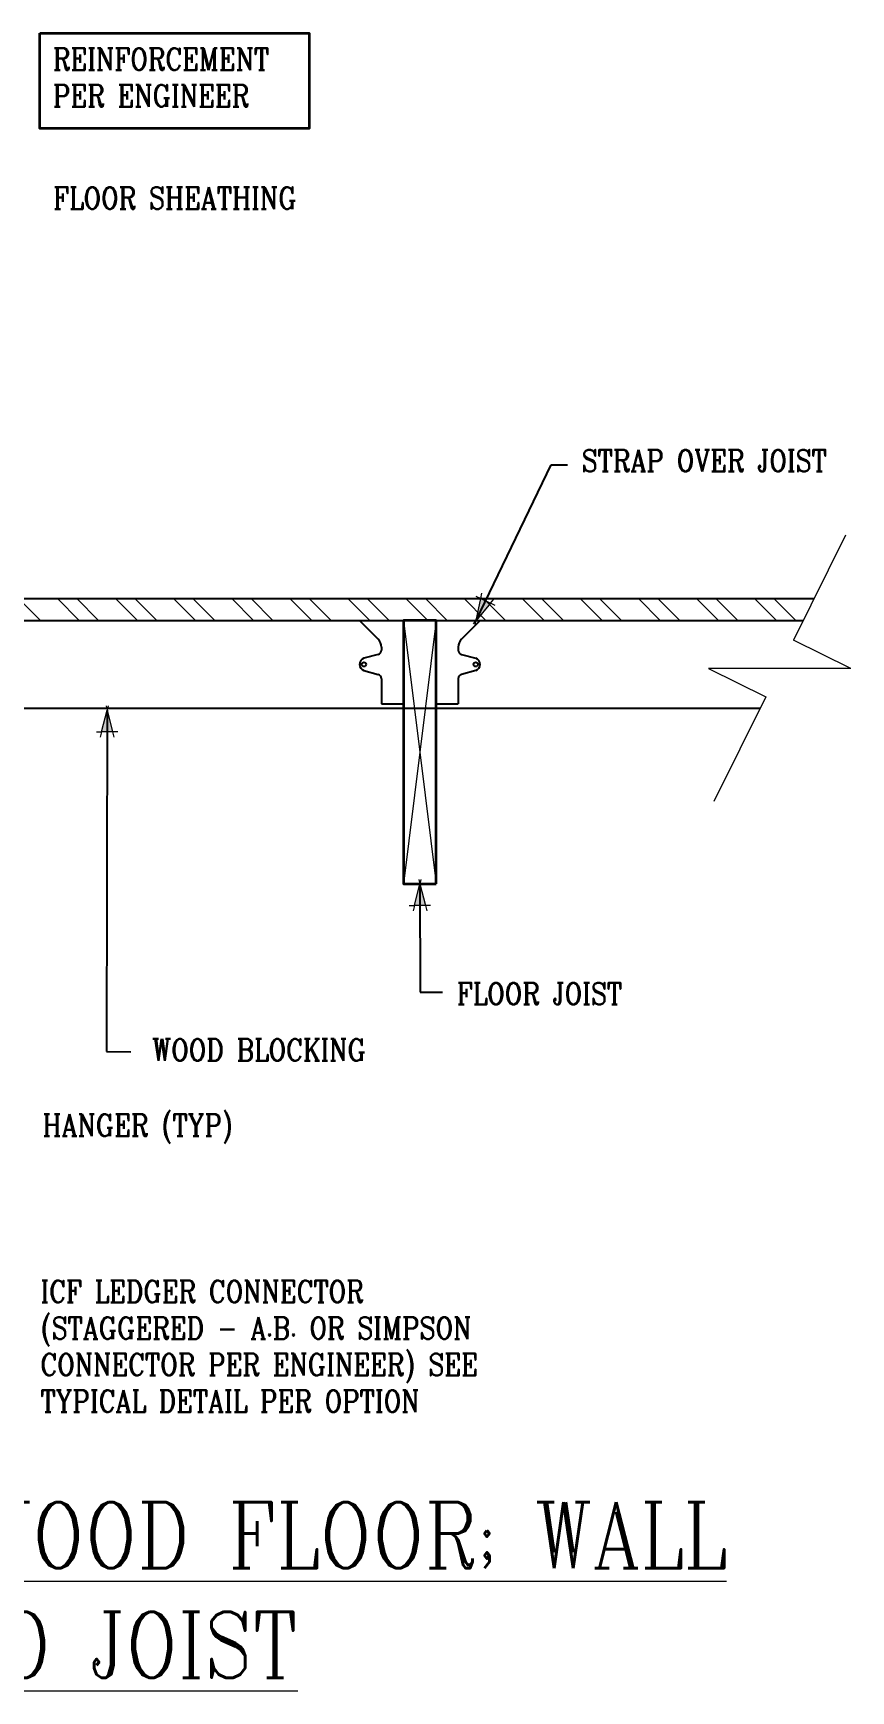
# Model space of a CAD drawing. Header units: inches. Extents: x -91.9 to -8.9, y 167.2 to 248.9.
# Drawn here: x -46.2 to -8.9, y 173.3 to 248.9 of the extents above; entities that cross this region are included whole.
import ezdxf

# ---------------------------------------------------------------- set-up
doc = ezdxf.new("R2010")
doc.units = ezdxf.units.IN
doc.header["$MEASUREMENT"] = 0
for name, color, linetype, lineweight in [('A2 Hatch', 8, 'Continuous', 9), ('A4 medium', 7, 'Continuous', 35), ('DIM', 3, 'Continuous', 13)]:
    doc.layers.add(name, color=color, linetype=linetype, lineweight=lineweight)
doc.styles.add('ARCTEXT', font='arctext.shx', dxfattribs={"width": 0.85})
doc.styles.add('RomanC', font='romanc.shx', dxfattribs={"width": 0.85, "height": 5})
doc.dimstyles.new('ARCTEXT1-4', dxfattribs={"dimtxt": 4, "dimasz": 2, "dimexe": 2, "dimexo": 2, "dimgap": 2, "dimtad": 1, "dimdec": 4, "dimzin": 3, "dimdsep": 46, "dimlunit": 4, "dimtxsty": 'ARCTEXT', "dimblk": 'ARCHTICK', "dimcen": 2, "dimaunit": 1, "dimadec": 0, "dimazin": 0, "dimtfac": 1, "dimtdec": 4, "dimtmove": 2, "dimatfit": 3, "dimldrblk": 'arrow', "dimfxl": 1, "dimtolj": 1, "dimtzin": 0, "dimarcsym": 0})

# ---------------------------------------------------------------- blocks, each defined once
blk = doc.blocks.new('_ArchTick')
at = {"color": 0, "linetype": 'ByBlock', "const_width": 0.15}
blk.add_lwpolyline([(-0.5, -0.5), (0.5, 0.5)], dxfattribs=at)
blk = doc.blocks.new('arrow')
at = {"layer": 'DIM'}
blk.add_hatch(color=253, dxfattribs=at).paths.add_polyline_path([(-2, 0.5), (-2, -0.5), (0, 0)])
at = {"layer": 'DIM', "lineweight": 9}
for points in [[(-2, 0.98), (-2, 0.5), (-2.47, 0.62)], [(0.37, 0.09), (0, 0)], [(0.37, -0.09), (0, 0)], [(-2, -0.98), (-2, -0.5), (-2.47, -0.62)]]:
    blk.add_lwpolyline(points, dxfattribs=at)
at = {"layer": 'DIM', "lineweight": 15}
blk.add_lwpolyline([(0, 0), (-2, -0.5), (-2, 0.5), (0, 0)], dxfattribs=at)

msp = doc.modelspace()

# ---------------------------------------------------------------- linework, layer by layer
at = {"ltscale": 0.15}
for p, q in [((-58.57, 223.144), (-10.577, 223.144)), ((-58.57, 222.144), (-11.07, 222.144)), ((-31.32, 222.144), (-30.467, 221.29)), ((-25.82, 222.144), (-26.674, 221.29)), ((-30.32, 220.937), (-30.32, 220.797)), ((-26.82, 220.937), (-26.82, 220.797)), ((-30.468, 220.604), (-31.123, 220.426)), ((-26.673, 220.604), (-26.018, 220.426)), ((-31.123, 219.862), (-30.468, 219.684)), ((-30.32, 219.491), (-30.32, 218.344)), ((-26.82, 219.491), (-26.82, 218.344)), ((-26.018, 219.862), (-26.673, 219.684)), ((-57.07, 218.144), (-13.044, 218.144)), ((-30.32, 218.344), (-29.32, 218.344)), ((-27.82, 218.344), (-26.82, 218.344))]:
    msp.add_line(p, q, dxfattribs=at)
for centre in [(-31.12, 220.146), (-26.02, 220.146)]:
    msp.add_circle(centre, 0.1, dxfattribs=at)
for centre, radius, start, end in [((-30.52, 220.797), 0.2, 285.20012, 360), ((-30.82, 220.937), 0.5, 0, 45), ((-26.32, 220.937), 0.5, 135, 180), ((-26.62, 220.797), 0.2, 180, 254.79988), ((-31.02, 220.144), 0.3, 110, 250), ((-26.12, 220.144), 0.3, 290, 70), ((-30.52, 219.491), 0.2, 0, 74.79626), ((-26.62, 219.491), 0.2, 105.20374, 180)]:
    msp.add_arc(centre, radius, start, end, dxfattribs=at)
at = {"layer": 'A2 Hatch', "ltscale": 0.15}
for p, q in [((-45.879, 222.144), (-46.879, 223.144)), ((-44.112, 222.144), (-45.112, 223.144)), ((-43.228, 222.144), (-44.228, 223.144)), ((-41.46, 222.144), (-42.46, 223.144)), ((-40.576, 222.144), (-41.576, 223.144)), ((-38.808, 222.144), (-39.808, 223.144)), ((-37.924, 222.144), (-38.924, 223.144)), ((-36.157, 222.144), (-37.157, 223.144)), ((-35.273, 222.144), (-36.273, 223.144)), ((-33.505, 222.144), (-34.505, 223.144)), ((-32.621, 222.144), (-33.621, 223.144)), ((-30.853, 222.144), (-31.853, 223.144)), ((-29.969, 222.144), (-30.969, 223.144)), ((-28.202, 222.144), (-29.202, 223.144)), ((-27.318, 222.144), (-28.318, 223.144)), ((-25.55, 222.144), (-26.55, 223.144)), ((-24.666, 222.144), (-25.666, 223.144)), ((-22.898, 222.144), (-23.898, 223.144)), ((-22.014, 222.144), (-23.014, 223.144)), ((-20.247, 222.144), (-21.247, 223.144)), ((-19.363, 222.144), (-20.363, 223.144)), ((-17.595, 222.144), (-18.595, 223.144)), ((-16.711, 222.144), (-17.711, 223.144)), ((-14.943, 222.144), (-15.943, 223.144)), ((-14.06, 222.144), (-15.06, 223.144)), ((-12.292, 222.144), (-13.292, 223.144)), ((-11.408, 222.144), (-12.408, 223.144)), ((-29.32, 222.144), (-27.82, 210.144)), ((-27.82, 222.144), (-29.32, 210.144))]:
    msp.add_line(p, q, dxfattribs=at)
at = {"layer": 'A4 medium', "ltscale": 0.15}
for points in [[(-45.914, 248.936), (-33.619, 248.936), (-33.619, 244.594), (-45.914, 244.594)], [(-27.82, 210.144), (-27.82, 222.144), (-29.32, 222.144), (-29.32, 210.144)]]:
    msp.add_lwpolyline(points, close=True, dxfattribs=at)
at = {"layer": 'DIM'}
for p, q in [((-9.15, 226.034), (-11.511, 221.251)), ((-8.898, 219.961), (-11.511, 221.251)), ((-8.898, 219.961), (-15.398, 219.961)), ((-15.398, 219.961), (-12.784, 218.671)), ((-12.784, 218.671), (-15.145, 213.888))]:
    msp.add_line(p, q, dxfattribs=at)

# ---------------------------------------------------------------- texts
at = {"layer": 'DIM', "color": 3, "char_height": 1, "attachment_point": 1, "style": 'RomanC'}
for s, insert, width in [('REINFORCEMENT PER ENGINEER', (-45.316, 248.25), 13.32674), ('FLOOR SHEATHING ', (-45.303, 241.914), 22.68955), ('STRAP OVER JOIST', (-21.18, 229.936), 22.68955), ('FLOOR JOIST', (-26.88, 205.627), 22.68955), ('WOOD BLOCKING ', (-40.792, 203.061), 22.68955), ('HANGER (TYP) ', (-45.795, 199.627), 22.68955), ('ICF LEDGER CONNECTOR\\P(STAGGERED - A.B. OR SIMPSON CONNECTOR PER ENGINEER) SEE TYPICAL DETAIL PER OPTION', (-45.884, 192.043), 25.15519)]:
    msp.add_mtext(s, dxfattribs=dict(at, insert=insert, width=width))
at = {"layer": 'DIM', "insert": (-51.57, 181.93), "char_height": 3, "width": 82.79582, "attachment_point": 2, "style": 'RomanC'}
msp.add_mtext('{\\L2-4-2 (4") WALL TO WOOD FLOOR; WALL PARALLEL TO JOIST  }                                               \\P                                                      \\P            ', dxfattribs=at)

# ---------------------------------------------------------------- leaders
at = {"layer": 'DIM'}
for points in [[(-26.001, 222.144), (-22.582, 229.242), (-21.835, 229.246)], [(-42.842, 218.063), (-42.865, 202.485), (-41.76, 202.478)], [(-28.57, 210.144), (-28.548, 205.196), (-27.53, 205.196)]]:
    msp.add_leader(points, dimstyle='ARCTEXT1-4', override={"dimasz": 0.5, "dimtad": 0}, dxfattribs=at)

doc.saveas('drawing.dxf')
